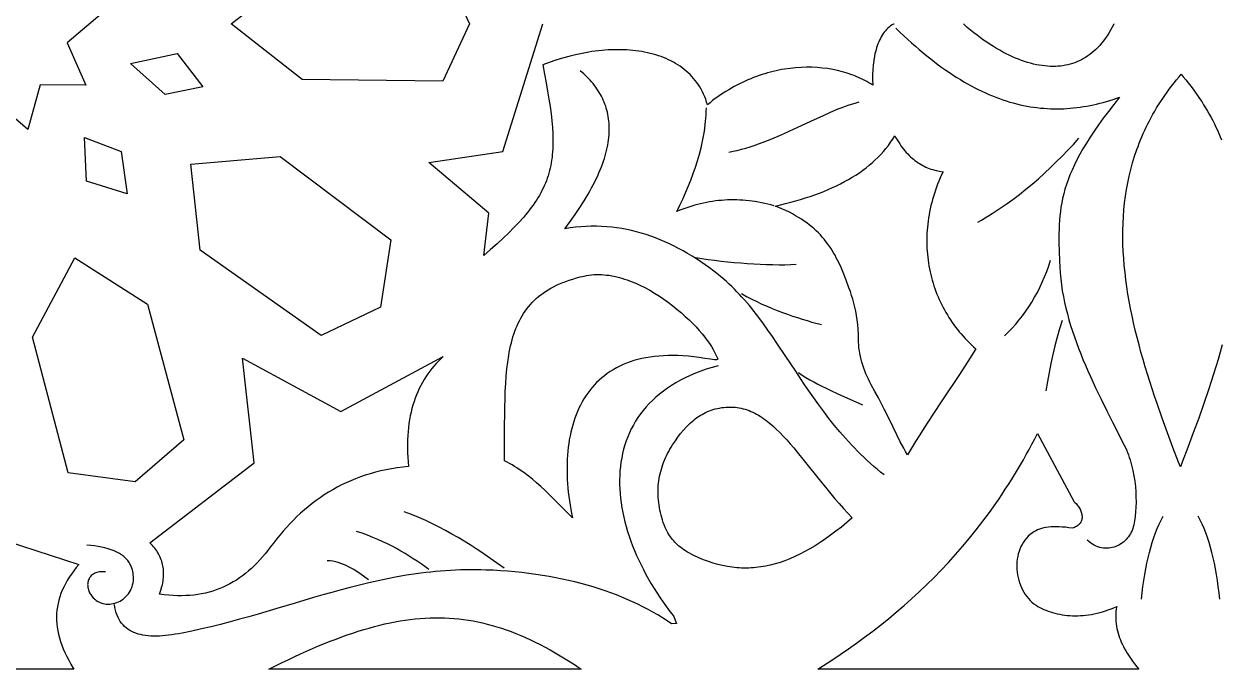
# Model space of a CAD drawing. Extents: x -332 to 348, y -263 to 352.
# Drawn here: x 60.5 to 111.8, y -203 to -175.3 of the extents above; entities that cross this region are included whole.
import ezdxf

# ---------------------------------------------------------------- set-up
doc = ezdxf.new("R2010")
doc.units = 0
doc.layers.add('LAYER_1', color=18, linetype='CONTINUOUS')
doc.layers.add('LAYER_2', color=174, linetype='CONTINUOUS')

msp = doc.modelspace()

# ---------------------------------------------------------------- linework, layer by layer
at = {"layer": 'LAYER_1'}
for points in [[(60.52, -172.532), (62.419, -172.044), (62.071, -174.002), (63.835, -174.869), (62.329, -176.142), (63.132, -177.958), (61.173, -177.95), (60.639, -179.865), (59.143, -178.579), (57.523, -179.697), (57.19, -177.736), (55.242, -177.534), (56.228, -175.815), (54.863, -174.388), (56.706, -173.715), (56.563, -171.73), (58.401, -172.418), (59.547, -170.804)], [(79.579, -175.334), (78.432, -177.785), (72.407, -177.711), (69.361, -175.334), (72.407, -172.957), (78.432, -172.884)], [(68.141, -178.033), (66.531, -178.363), (65.052, -177.029), (67.048, -176.607)], [(97.866, -180.221), (97.918, -180.31), (97.971, -180.396), (98.025, -180.479), (98.08, -180.559), (98.136, -180.635), (98.193, -180.709), (98.251, -180.779), (98.31, -180.846), (98.37, -180.911), (98.431, -180.972), (98.492, -181.031), (98.554, -181.087), (98.618, -181.14), (98.682, -181.191), (98.746, -181.238), (98.812, -181.284), (98.878, -181.326), (98.946, -181.366), (99.014, -181.404), (99.082, -181.439), (99.152, -181.472), (99.222, -181.502), (99.293, -181.53), (99.364, -181.556), (99.436, -181.58), (99.583, -181.62), (99.731, -181.653), (99.883, -181.678), (99.821, -181.809), (99.762, -181.94), (99.707, -182.071), (99.654, -182.203), (99.604, -182.335), (99.557, -182.467), (99.513, -182.599), (99.471, -182.731), (99.433, -182.863), (99.397, -182.995), (99.365, -183.127), (99.335, -183.259), (99.308, -183.391), (99.283, -183.523), (99.262, -183.655), (99.243, -183.786), (99.227, -183.918), (99.214, -184.049), (99.203, -184.179), (99.195, -184.31), (99.19, -184.44), (99.187, -184.57), (99.187, -184.699), (99.19, -184.828), (99.195, -184.956), (99.203, -185.084), (99.214, -185.212), (99.227, -185.338), (99.242, -185.465), (99.261, -185.59), (99.281, -185.715), (99.305, -185.839), (99.33, -185.963), (99.359, -186.086), (99.389, -186.208), (99.422, -186.329), (99.458, -186.449), (99.496, -186.569), (99.537, -186.687), (99.579, -186.805), (99.625, -186.921), (99.672, -187.037), (99.722, -187.152), (99.775, -187.265), (99.829, -187.378), (99.886, -187.489), (99.945, -187.599), (100.007, -187.708), (100.071, -187.816), (100.137, -187.922), (100.205, -188.027), (100.275, -188.131), (100.348, -188.234), (100.423, -188.335), (100.5, -188.434), (100.579, -188.533), (100.661, -188.629), (100.744, -188.725), (100.83, -188.818), (100.917, -188.91), (101.007, -189.001), (101.099, -189.09), (101.193, -189.177), (101.289, -189.263), (101.122, -189.533), (100.949, -189.806), (100.588, -190.362), (99.83, -191.501), (99.447, -192.079), (99.07, -192.66), (98.885, -192.95), (98.705, -193.239), (98.529, -193.528), (98.358, -193.816), (98.275, -193.674), (98.197, -193.533), (98.049, -193.249), (97.902, -192.952), (97.746, -192.628), (97.57, -192.265), (97.362, -191.849), (97.112, -191.367), (96.967, -191.098), (96.808, -190.806), (96.746, -190.692), (96.688, -190.575), (96.632, -190.456), (96.58, -190.336), (96.531, -190.214), (96.486, -190.092), (96.444, -189.968), (96.406, -189.844), (96.372, -189.72), (96.342, -189.595), (96.317, -189.47), (96.296, -189.346), (96.279, -189.222), (96.268, -189.099), (96.261, -188.977), (96.259, -188.856), (96.257, -188.637), (96.247, -188.427), (96.231, -188.225), (96.208, -188.03), (96.18, -187.841), (96.146, -187.659), (96.107, -187.482), (96.064, -187.309), (96.016, -187.14), (95.965, -186.973), (95.91, -186.81), (95.852, -186.647), (95.73, -186.324), (95.601, -185.999), (95.51, -185.782), (95.413, -185.568), (95.308, -185.359), (95.252, -185.256), (95.194, -185.154), (95.133, -185.053), (95.07, -184.953), (95.004, -184.855), (94.934, -184.758), (94.862, -184.663), (94.786, -184.568), (94.707, -184.475), (94.624, -184.384), (94.538, -184.294), (94.447, -184.206), (94.353, -184.119), (94.254, -184.033), (94.151, -183.95), (94.043, -183.868), (93.931, -183.787), (93.814, -183.709), (93.692, -183.632), (93.564, -183.557), (93.432, -183.483), (93.294, -183.412), (93.151, -183.342), (93.001, -183.275), (92.846, -183.209), (92.685, -183.146), (92.911, -183.094), (93.134, -183.039), (93.353, -182.982), (93.568, -182.922), (93.779, -182.861), (93.986, -182.796), (94.189, -182.729), (94.388, -182.66), (94.583, -182.587), (94.774, -182.513), (94.96, -182.435), (95.143, -182.355), (95.321, -182.272), (95.494, -182.186), (95.664, -182.098), (95.829, -182.006), (95.989, -181.912), (96.145, -181.815), (96.296, -181.714), (96.442, -181.611), (96.584, -181.505), (96.721, -181.396), (96.853, -181.283), (96.98, -181.168), (97.102, -181.049), (97.219, -180.928), (97.331, -180.803), (97.438, -180.674), (97.54, -180.543), (97.637, -180.408), (97.728, -180.27), (97.814, -180.128)], [(64.652, -180.805), (64.903, -182.614), (63.156, -182.076), (63.067, -180.21)], [(76.212, -184.599), (75.758, -187.478), (73.226, -188.694), (68.027, -185.033), (67.639, -181.343), (71.467, -181.017)], [(65.776, -187.349), (67.327, -193.174), (65.251, -194.964), (62.377, -194.578), (60.844, -188.762), (62.662, -185.367)], [(85.239, -186.083), (85.348, -186.09), (85.457, -186.101), (85.567, -186.115), (85.677, -186.133), (85.787, -186.155), (85.897, -186.18), (86.008, -186.208), (86.118, -186.239), (86.228, -186.273), (86.338, -186.31), (86.447, -186.35), (86.557, -186.393), (86.666, -186.438), (86.774, -186.485), (86.882, -186.535), (87.096, -186.642), (87.308, -186.757), (87.516, -186.879), (87.72, -187.008), (87.92, -187.143), (88.115, -187.283), (88.304, -187.427), (88.487, -187.574), (88.664, -187.724), (88.834, -187.875), (88.996, -188.027), (89.15, -188.179), (89.295, -188.33), (89.431, -188.479), (89.557, -188.626), (89.673, -188.77), (89.778, -188.909), (89.872, -189.044), (89.954, -189.172), (90.023, -189.294), (90.08, -189.408), (90.108, -189.467), (90.137, -189.519), (90.187, -189.607), (90.206, -189.642), (90.218, -189.672), (90.223, -189.696), (90.222, -189.705), (90.219, -189.714), (90.213, -189.721), (90.204, -189.727), (90.177, -189.735), (90.136, -189.738), (90.079, -189.736), (90.006, -189.728), (89.915, -189.716), (89.671, -189.678), (89.43, -189.641), (89.195, -189.61), (88.965, -189.586), (88.741, -189.569), (88.522, -189.558), (88.309, -189.553), (88.101, -189.554), (87.899, -189.561), (87.702, -189.575), (87.511, -189.594), (87.324, -189.619), (87.143, -189.649), (86.968, -189.685), (86.797, -189.727), (86.631, -189.773), (86.471, -189.825), (86.316, -189.883), (86.165, -189.945), (86.02, -190.012), (85.88, -190.084), (85.744, -190.161), (85.614, -190.242), (85.488, -190.328), (85.367, -190.418), (85.251, -190.513), (85.139, -190.612), (85.032, -190.715), (84.93, -190.822), (84.832, -190.933), (84.739, -191.048), (84.651, -191.167), (84.566, -191.289), (84.487, -191.415), (84.411, -191.544), (84.34, -191.676), (84.274, -191.812), (84.211, -191.951), (84.153, -192.093), (84.099, -192.238), (84.049, -192.386), (84.004, -192.536), (83.962, -192.689), (83.924, -192.845), (83.891, -193.003), (83.861, -193.163), (83.836, -193.326), (83.814, -193.491), (83.796, -193.658), (83.782, -193.826), (83.771, -193.997), (83.764, -194.169), (83.761, -194.343), (83.762, -194.519), (83.766, -194.696), (83.774, -194.874), (83.785, -195.053), (83.8, -195.234), (83.818, -195.416), (83.84, -195.598), (83.865, -195.782), (83.893, -195.966), (83.925, -196.15), (83.96, -196.336), (83.998, -196.521), (83.652, -196.175), (83.315, -195.831), (82.978, -195.495), (82.808, -195.331), (82.636, -195.17), (82.46, -195.014), (82.281, -194.861), (82.098, -194.714), (81.909, -194.572), (81.713, -194.437), (81.613, -194.371), (81.511, -194.308), (81.407, -194.246), (81.3, -194.186), (81.192, -194.128), (81.081, -194.071), (81.086, -192.493), (81.089, -192.124), (81.095, -191.765), (81.104, -191.418), (81.116, -191.08), (81.134, -190.753), (81.156, -190.437), (81.185, -190.131), (81.221, -189.835), (81.264, -189.55), (81.288, -189.411), (81.315, -189.275), (81.344, -189.142), (81.375, -189.011), (81.409, -188.883), (81.445, -188.758), (81.484, -188.635), (81.526, -188.515), (81.57, -188.397), (81.618, -188.282), (81.668, -188.17), (81.721, -188.061), (81.778, -187.954), (81.838, -187.849), (81.901, -187.748), (81.968, -187.649), (82.038, -187.552), (82.112, -187.459), (82.189, -187.368), (82.27, -187.279), (82.356, -187.194), (82.445, -187.111), (82.538, -187.03), (82.636, -186.953), (82.737, -186.878), (82.844, -186.805), (82.954, -186.735), (83.069, -186.668), (83.189, -186.604), (83.314, -186.542), (83.443, -186.483), (83.577, -186.427), (83.716, -186.373), (83.861, -186.322), (84.01, -186.274), (84.165, -186.229), (84.325, -186.186), (84.491, -186.145), (84.596, -186.124), (84.701, -186.106), (84.807, -186.093), (84.914, -186.084), (85.022, -186.08), (85.13, -186.079)], [(78.351, -189.689), (78.249, -189.791), (78.152, -189.896), (78.057, -190.004), (77.966, -190.115), (77.878, -190.229), (77.794, -190.345), (77.714, -190.465), (77.637, -190.588), (77.563, -190.713), (77.494, -190.842), (77.428, -190.974), (77.366, -191.108), (77.307, -191.247), (77.253, -191.388), (77.202, -191.532), (77.156, -191.68), (77.113, -191.831), (77.075, -191.986), (77.041, -192.144), (77.01, -192.305), (76.984, -192.47), (76.963, -192.639), (76.945, -192.811), (76.932, -192.986), (76.923, -193.165), (76.919, -193.348), (76.919, -193.535), (76.924, -193.725), (76.933, -193.919), (76.947, -194.117), (76.966, -194.319), (76.718, -194.344), (76.475, -194.375), (76.236, -194.412), (76.003, -194.456), (75.773, -194.505), (75.548, -194.56), (75.328, -194.621), (75.112, -194.688), (74.9, -194.761), (74.692, -194.839), (74.489, -194.922), (74.289, -195.011), (74.093, -195.105), (73.902, -195.204), (73.714, -195.309), (73.53, -195.418), (73.349, -195.533), (73.173, -195.652), (72.999, -195.776), (72.83, -195.904), (72.663, -196.037), (72.5, -196.174), (72.34, -196.316), (72.184, -196.462), (72.03, -196.612), (71.88, -196.767), (71.733, -196.925), (71.588, -197.087), (71.447, -197.253), (71.308, -197.423), (71.172, -197.596), (71.038, -197.773), (70.929, -197.917), (70.817, -198.057), (70.703, -198.192), (70.588, -198.322), (70.47, -198.447), (70.35, -198.567), (70.228, -198.683), (70.104, -198.793), (69.978, -198.898), (69.849, -198.997), (69.717, -199.092), (69.584, -199.181), (69.447, -199.265), (69.308, -199.344), (69.167, -199.417), (69.022, -199.485), (68.875, -199.547), (68.725, -199.604), (68.572, -199.655), (68.416, -199.7), (68.257, -199.74), (68.095, -199.774), (67.93, -199.802), (67.762, -199.824), (67.591, -199.84), (67.416, -199.85), (67.237, -199.855), (67.056, -199.853), (66.871, -199.845), (66.682, -199.831), (66.489, -199.81), (66.293, -199.784), (66.349, -199.622), (66.394, -199.462), (66.412, -199.384), (66.428, -199.307), (66.441, -199.23), (66.451, -199.154), (66.458, -199.079), (66.463, -199.005), (66.465, -198.932), (66.464, -198.859), (66.461, -198.787), (66.455, -198.717), (66.446, -198.647), (66.434, -198.577), (66.42, -198.509), (66.403, -198.441), (66.383, -198.375), (66.361, -198.309), (66.336, -198.244), (66.308, -198.179), (66.277, -198.116), (66.244, -198.053), (66.208, -197.991), (66.169, -197.93), (66.128, -197.87), (66.084, -197.811), (66.037, -197.752), (65.987, -197.695), (65.935, -197.638), (65.88, -197.582), (70.347, -194.156), (69.851, -189.67), (74.07, -191.954), (78.455, -189.589)], [(90.879, -191.768), (90.969, -191.775), (91.057, -191.784), (91.144, -191.798), (91.231, -191.815), (91.316, -191.835), (91.401, -191.859), (91.484, -191.886), (91.567, -191.916), (91.649, -191.949), (91.73, -191.985), (91.811, -192.025), (91.891, -192.067), (91.97, -192.112), (92.049, -192.16), (92.127, -192.211), (92.204, -192.264), (92.281, -192.32), (92.434, -192.439), (92.585, -192.568), (92.735, -192.706), (92.885, -192.852), (93.033, -193.006), (93.182, -193.168), (93.331, -193.336), (93.48, -193.511), (93.63, -193.692), (93.934, -194.068), (94.566, -194.866), (94.898, -195.278), (95.07, -195.487), (95.245, -195.695), (95.425, -195.903), (95.61, -196.111), (95.799, -196.317), (95.994, -196.521), (95.758, -196.721), (95.525, -196.912), (95.294, -197.092), (95.066, -197.262), (94.84, -197.422), (94.617, -197.573), (94.395, -197.713), (94.176, -197.844), (93.958, -197.965), (93.742, -198.077), (93.528, -198.179), (93.316, -198.271), (93.104, -198.353), (92.894, -198.426), (92.686, -198.49), (92.478, -198.543), (92.271, -198.588), (92.168, -198.606), (92.065, -198.623), (91.963, -198.636), (91.86, -198.648), (91.758, -198.657), (91.656, -198.664), (91.553, -198.668), (91.451, -198.67), (91.35, -198.67), (91.248, -198.668), (91.146, -198.663), (91.044, -198.656), (90.942, -198.646), (90.841, -198.634), (90.739, -198.62), (90.637, -198.604), (90.434, -198.564), (90.23, -198.515), (90.026, -198.456), (89.821, -198.389), (89.616, -198.312), (89.41, -198.227), (89.203, -198.132), (89.107, -198.085), (89.016, -198.036), (88.93, -197.986), (88.848, -197.935), (88.77, -197.884), (88.696, -197.831), (88.627, -197.778), (88.561, -197.724), (88.499, -197.669), (88.441, -197.614), (88.386, -197.558), (88.335, -197.502), (88.287, -197.445), (88.242, -197.389), (88.16, -197.275), (88.089, -197.16), (88.028, -197.046), (87.975, -196.934), (87.93, -196.822), (87.891, -196.713), (87.857, -196.607), (87.8, -196.404), (87.772, -196.293), (87.748, -196.183), (87.726, -196.074), (87.708, -195.966), (87.693, -195.858), (87.682, -195.751), (87.673, -195.645), (87.668, -195.539), (87.665, -195.435), (87.666, -195.331), (87.67, -195.227), (87.677, -195.125), (87.686, -195.023), (87.699, -194.921), (87.715, -194.821), (87.733, -194.721), (87.755, -194.622), (87.779, -194.523), (87.806, -194.425), (87.836, -194.328), (87.869, -194.231), (87.905, -194.135), (87.943, -194.04), (87.984, -193.945), (88.027, -193.851), (88.074, -193.757), (88.123, -193.664), (88.174, -193.571), (88.228, -193.479), (88.285, -193.388), (88.406, -193.207), (88.517, -193.052), (88.632, -192.904), (88.749, -192.761), (88.871, -192.626), (88.997, -192.499), (89.061, -192.438), (89.127, -192.38), (89.195, -192.323), (89.263, -192.269), (89.333, -192.217), (89.404, -192.168), (89.477, -192.121), (89.552, -192.077), (89.628, -192.035), (89.706, -191.996), (89.785, -191.96), (89.866, -191.927), (89.949, -191.896), (90.034, -191.869), (90.121, -191.845), (90.21, -191.823), (90.301, -191.805), (90.394, -191.79), (90.489, -191.779), (90.587, -191.771), (90.686, -191.767), (90.788, -191.766)], [(105.508, -195.831), (105.548, -195.867), (105.586, -195.904), (105.621, -195.942), (105.654, -195.981), (105.684, -196.021), (105.712, -196.062), (105.738, -196.103), (105.761, -196.144), (105.781, -196.186), (105.798, -196.228), (105.813, -196.271), (105.825, -196.313), (105.834, -196.355), (105.841, -196.397), (105.845, -196.438), (105.845, -196.479), (105.843, -196.519), (105.838, -196.558), (105.83, -196.597), (105.818, -196.634), (105.804, -196.67), (105.786, -196.705), (105.765, -196.739), (105.741, -196.771), (105.714, -196.802), (105.683, -196.83), (105.649, -196.857), (105.612, -196.882), (105.571, -196.905), (105.527, -196.925), (105.479, -196.943), (105.428, -196.959), (105.278, -196.938), (105.135, -196.921), (104.998, -196.909), (104.867, -196.902), (104.742, -196.899), (104.623, -196.9), (104.509, -196.906), (104.401, -196.916), (104.298, -196.931), (104.2, -196.95), (104.107, -196.974), (104.02, -197.002), (103.937, -197.034), (103.858, -197.071), (103.784, -197.112), (103.715, -197.158), (103.625, -197.227), (103.541, -197.303), (103.465, -197.383), (103.395, -197.469), (103.332, -197.559), (103.275, -197.653), (103.225, -197.751), (103.181, -197.852), (103.143, -197.957), (103.112, -198.064), (103.087, -198.173), (103.068, -198.283), (103.055, -198.396), (103.048, -198.509), (103.047, -198.623), (103.052, -198.737), (103.063, -198.85), (103.08, -198.964), (103.102, -199.076), (103.129, -199.186), (103.162, -199.295), (103.201, -199.402), (103.245, -199.506), (103.294, -199.607), (103.349, -199.705), (103.408, -199.799), (103.473, -199.889), (103.543, -199.974), (103.618, -200.054), (103.697, -200.129), (103.782, -200.198), (103.871, -200.26), (103.951, -200.31), (104.033, -200.357), (104.118, -200.401), (104.206, -200.442), (104.296, -200.481), (104.389, -200.517), (104.485, -200.55), (104.582, -200.58), (104.682, -200.607), (104.784, -200.631), (104.887, -200.652), (104.993, -200.67), (105.1, -200.685), (105.209, -200.697), (105.32, -200.705), (105.432, -200.711), (105.545, -200.713), (105.659, -200.712), (105.775, -200.707), (105.892, -200.699), (106.009, -200.688), (106.127, -200.673), (106.246, -200.654), (106.366, -200.632), (106.486, -200.607), (106.607, -200.577), (106.727, -200.545), (106.848, -200.508), (106.969, -200.467), (107.09, -200.423), (107.211, -200.375), (107.332, -200.323), (107.313, -200.429), (107.299, -200.535), (107.29, -200.64), (107.287, -200.744), (107.288, -200.848), (107.294, -200.952), (107.304, -201.055), (107.319, -201.157), (107.338, -201.258), (107.361, -201.359), (107.387, -201.459), (107.418, -201.558), (107.452, -201.656), (107.489, -201.753), (107.529, -201.849), (107.573, -201.944), (107.619, -202.038), (107.668, -202.132), (107.719, -202.223), (107.773, -202.314), (107.887, -202.492), (108.008, -202.665), (108.135, -202.832), (108.267, -202.994), (108.272, -203), (94.521, -203), (94.762, -202.848), (95.12, -202.616), (95.475, -202.379), (95.828, -202.137), (96.177, -201.889), (96.524, -201.636), (96.868, -201.377), (97.209, -201.112), (97.546, -200.841), (97.881, -200.563), (98.211, -200.279), (98.539, -199.989), (98.862, -199.691), (99.182, -199.386), (99.498, -199.073), (99.81, -198.753), (100.118, -198.425), (100.421, -198.089), (100.721, -197.745), (101.016, -197.392), (101.306, -197.031), (101.592, -196.661), (101.873, -196.281), (102.149, -195.893), (102.285, -195.695), (102.42, -195.495), (102.554, -195.292), (102.686, -195.087), (102.817, -194.879), (102.947, -194.669), (103.075, -194.456), (103.203, -194.241), (103.328, -194.023), (103.453, -193.803), (103.576, -193.58), (103.698, -193.354), (103.818, -193.126), (103.937, -192.895)], [(78.509, -200.805), (78.714, -200.815), (78.919, -200.829), (79.124, -200.849), (79.328, -200.874), (79.531, -200.903), (79.734, -200.938), (79.938, -200.977), (80.141, -201.021), (80.344, -201.071), (80.547, -201.126), (80.75, -201.185), (80.954, -201.25), (81.158, -201.32), (81.363, -201.395), (81.569, -201.475), (81.775, -201.56), (81.982, -201.65), (82.19, -201.745), (82.399, -201.846), (82.609, -201.952), (82.82, -202.063), (83.033, -202.179), (83.247, -202.301), (83.463, -202.427), (83.68, -202.559), (83.899, -202.696), (84.12, -202.839), (84.343, -202.987), (84.362, -203), (70.98, -203), (71.526, -202.73), (71.799, -202.599), (72.068, -202.472), (72.334, -202.35), (72.596, -202.232), (72.854, -202.119), (73.109, -202.011), (73.362, -201.907), (73.611, -201.807), (73.857, -201.712), (74.1, -201.622), (74.34, -201.536), (74.578, -201.455), (74.813, -201.379), (75.045, -201.307), (75.275, -201.24), (75.503, -201.178), (75.729, -201.12), (75.952, -201.067), (76.174, -201.019), (76.393, -200.975), (76.611, -200.937), (76.828, -200.903), (77.042, -200.874), (77.255, -200.849), (77.467, -200.83), (77.678, -200.815), (77.887, -200.805), (78.095, -200.8), (78.302, -200.8)]]:
    msp.add_lwpolyline(points, close=True, dxfattribs=at)
for points in [[(97.769, -175.334), (97.778, -175.339), (97.76, -175.339), (97.696, -175.379), (97.634, -175.422), (97.576, -175.469), (97.519, -175.519), (97.466, -175.572), (97.414, -175.628), (97.366, -175.688), (97.32, -175.75), (97.276, -175.816), (97.235, -175.884), (97.196, -175.956), (97.159, -176.03), (97.125, -176.106), (97.093, -176.186), (97.064, -176.267), (97.036, -176.351), (97.011, -176.438), (96.988, -176.526), (96.966, -176.617), (96.947, -176.71), (96.916, -176.902), (96.892, -177.102), (96.875, -177.308), (96.866, -177.52), (96.864, -177.738), (96.869, -177.961), (96.787, -177.908), (96.704, -177.857), (96.618, -177.807), (96.531, -177.759), (96.442, -177.713), (96.352, -177.669), (96.26, -177.627), (96.166, -177.586), (96.071, -177.548), (95.974, -177.511), (95.777, -177.443), (95.573, -177.383), (95.365, -177.331), (95.153, -177.287), (94.936, -177.251), (94.714, -177.224), (94.49, -177.205), (94.262, -177.194), (94.031, -177.192), (93.797, -177.199), (93.562, -177.215), (93.324, -177.24), (93.085, -177.274), (92.965, -177.295), (92.845, -177.318), (92.725, -177.343), (92.604, -177.371), (92.484, -177.401), (92.363, -177.434), (92.242, -177.469), (92.122, -177.506), (92.001, -177.546), (91.881, -177.589), (91.761, -177.634), (91.64, -177.682), (91.521, -177.732), (91.401, -177.784), (91.282, -177.84), (91.163, -177.898), (91.045, -177.958), (90.927, -178.021), (90.81, -178.087), (90.693, -178.156), (90.577, -178.227), (90.461, -178.301), (90.346, -178.377), (90.232, -178.457), (90.119, -178.539), (90.006, -178.624), (89.895, -178.711), (89.784, -178.802), (89.748, -178.683), (89.708, -178.567), (89.665, -178.455), (89.617, -178.346), (89.567, -178.24), (89.512, -178.138), (89.454, -178.038), (89.393, -177.942), (89.329, -177.849), (89.261, -177.759), (89.19, -177.672), (89.116, -177.589), (89.039, -177.508), (88.959, -177.431), (88.876, -177.356), (88.79, -177.285), (88.702, -177.217), (88.61, -177.152), (88.516, -177.089), (88.42, -177.03), (88.321, -176.973), (88.22, -176.92), (88.116, -176.87), (88.01, -176.822), (87.902, -176.777), (87.792, -176.735), (87.68, -176.696), (87.565, -176.66), (87.449, -176.627), (87.331, -176.596), (87.211, -176.568), (87.09, -176.543), (86.967, -176.521), (86.842, -176.502), (86.716, -176.485), (86.588, -176.471), (86.459, -176.459), (86.329, -176.45), (86.197, -176.444), (86.065, -176.441), (85.931, -176.44), (85.796, -176.441), (85.661, -176.445), (85.524, -176.452), (85.387, -176.461), (85.249, -176.473), (85.11, -176.487), (84.971, -176.504), (84.831, -176.523), (84.691, -176.545), (84.55, -176.569), (84.409, -176.596), (84.268, -176.624), (84.126, -176.656), (83.844, -176.725), (83.561, -176.804), (83.279, -176.892), (82.998, -176.989), (82.719, -177.095), (82.795, -177.485), (82.865, -177.857), (82.929, -178.213), (82.985, -178.554), (83.034, -178.879), (83.076, -179.191), (83.109, -179.49), (83.134, -179.776), (83.15, -180.052), (83.157, -180.316), (83.157, -180.445), (83.155, -180.572), (83.149, -180.696), (83.142, -180.818), (83.132, -180.939), (83.119, -181.057), (83.103, -181.174), (83.085, -181.289), (83.064, -181.403), (83.04, -181.515), (83.013, -181.626), (82.983, -181.735), (82.95, -181.844), (82.915, -181.952), (82.876, -182.059), (82.834, -182.165), (82.789, -182.27), (82.74, -182.375), (82.689, -182.479), (82.634, -182.583), (82.575, -182.687), (82.513, -182.791), (82.448, -182.895), (82.379, -182.998), (82.307, -183.103), (82.231, -183.207), (82.152, -183.312), (82.068, -183.417), (81.981, -183.523), (81.891, -183.63), (81.697, -183.846), (81.488, -184.067), (81.263, -184.293), (81.021, -184.525), (80.762, -184.764), (80.486, -185.011), (80.192, -185.266), (80.405, -183.447), (77.84, -181.27), (81.005, -180.81), (82.726, -175.334)], [(107.213, -175.334), (107.21, -175.341), (107.14, -175.475), (107.068, -175.604), (106.994, -175.727), (106.918, -175.843), (106.841, -175.954), (106.763, -176.059), (106.683, -176.159), (106.601, -176.253), (106.519, -176.341), (106.435, -176.425), (106.35, -176.503), (106.264, -176.576), (106.176, -176.644), (106.088, -176.708), (105.998, -176.767), (105.907, -176.822), (105.815, -176.872), (105.722, -176.918), (105.627, -176.96), (105.531, -176.997), (105.433, -177.031), (105.334, -177.06), (105.233, -177.086), (105.131, -177.108), (105.027, -177.126), (104.921, -177.139), (104.813, -177.149), (104.703, -177.155), (104.592, -177.157), (104.479, -177.154), (104.364, -177.148), (104.247, -177.137), (104.129, -177.123), (104.008, -177.104), (103.887, -177.081), (103.763, -177.053), (103.638, -177.021), (103.512, -176.985), (103.384, -176.945), (103.254, -176.9), (103.124, -176.851), (102.992, -176.798), (102.859, -176.74), (102.725, -176.678), (102.591, -176.612), (102.455, -176.541), (102.318, -176.466), (102.181, -176.387), (102.043, -176.303), (101.905, -176.215), (101.766, -176.123), (101.626, -176.026), (101.486, -175.926), (101.346, -175.821), (101.206, -175.712), (101.066, -175.599), (100.925, -175.481), (100.785, -175.36), (100.756, -175.334)], [(111.852, -189.092), (111.766, -189.405), (111.676, -189.719), (111.582, -190.034), (111.485, -190.348), (111.385, -190.663), (111.283, -190.977), (111.069, -191.609), (110.846, -192.239), (110.616, -192.869), (110.38, -193.498), (110.14, -194.126), (110.06, -194.332), (109.981, -194.127), (109.742, -193.499), (109.508, -192.87), (109.28, -192.241), (109.059, -191.609), (108.952, -191.295), (108.848, -190.98), (108.747, -190.665), (108.648, -190.351), (108.552, -190.036), (108.46, -189.722), (108.372, -189.408), (108.287, -189.095), (108.206, -188.782), (108.129, -188.47), (108.057, -188.158), (107.989, -187.847), (107.925, -187.537), (107.867, -187.227), (107.814, -186.919), (107.766, -186.611), (107.724, -186.305), (107.687, -185.999), (107.656, -185.695), (107.631, -185.391), (107.612, -185.089), (107.6, -184.788), (107.594, -184.489), (107.595, -184.191), (107.603, -183.894), (107.617, -183.599), (107.64, -183.305), (107.669, -183.013), (107.706, -182.722), (107.751, -182.433), (107.804, -182.145), (107.864, -181.858), (107.934, -181.574), (108.011, -181.29), (108.097, -181.008), (108.194, -180.725), (108.244, -180.588), (108.297, -180.449), (108.353, -180.31), (108.411, -180.171), (108.471, -180.033), (108.534, -179.895), (108.599, -179.757), (108.667, -179.62), (108.737, -179.483), (108.81, -179.346), (108.885, -179.21), (108.963, -179.074), (109.044, -178.938), (109.127, -178.803), (109.213, -178.668), (109.302, -178.534), (109.393, -178.399), (109.488, -178.265), (109.585, -178.132), (109.685, -177.998), (109.788, -177.865), (109.893, -177.733), (110.002, -177.6), (110.095, -177.491), (110.187, -177.6), (110.295, -177.732), (110.401, -177.865), (110.503, -177.998), (110.603, -178.131), (110.7, -178.265), (110.794, -178.398), (110.885, -178.533), (110.974, -178.667), (111.059, -178.802), (111.142, -178.937), (111.222, -179.073), (111.3, -179.209), (111.375, -179.345), (111.447, -179.482), (111.517, -179.618), (111.584, -179.756), (111.649, -179.893), (111.711, -180.031), (111.771, -180.169), (111.829, -180.308)], [(59.758, -197.513), (62.835, -198.509), (62.72, -198.648), (62.612, -198.786), (62.512, -198.925), (62.419, -199.063), (62.333, -199.202), (62.254, -199.341), (62.183, -199.481), (62.119, -199.62), (62.062, -199.76), (62.013, -199.901), (61.971, -200.043), (61.937, -200.185), (61.91, -200.328), (61.89, -200.471), (61.877, -200.616), (61.873, -200.762), (61.875, -200.909), (61.885, -201.057), (61.902, -201.206), (61.927, -201.356), (61.96, -201.509), (62, -201.662), (62.047, -201.817), (62.102, -201.974), (62.164, -202.133), (62.234, -202.293), (62.312, -202.455), (62.397, -202.62), (62.49, -202.786), (62.59, -202.955), (62.619, -203), (56.078, -203)]]:
    msp.add_lwpolyline(points, dxfattribs=at)
at = {"layer": 'LAYER_2'}
for points in [[(97.864, -175.517), (98.034, -175.682), (98.202, -175.841), (98.37, -175.997), (98.537, -176.147), (98.702, -176.294), (98.867, -176.436), (99.031, -176.574), (99.195, -176.707), (99.357, -176.837), (99.518, -176.962), (99.679, -177.083), (99.839, -177.199), (99.998, -177.312), (100.156, -177.421), (100.314, -177.525), (100.471, -177.626), (100.627, -177.723), (100.782, -177.815), (100.937, -177.904), (101.091, -177.989), (101.244, -178.071), (101.397, -178.148), (101.549, -178.222), (101.701, -178.292), (101.852, -178.359), (102.002, -178.421), (102.152, -178.481), (102.301, -178.536), (102.45, -178.588), (102.598, -178.637), (102.746, -178.682), (102.893, -178.724), (103.04, -178.763), (103.187, -178.798), (103.333, -178.83), (103.478, -178.858), (103.624, -178.884), (103.768, -178.906), (103.913, -178.925), (104.057, -178.941), (104.201, -178.953), (104.344, -178.963), (104.487, -178.97), (104.63, -178.974), (104.773, -178.975), (104.915, -178.973), (105.057, -178.968), (105.199, -178.96), (105.341, -178.949), (105.483, -178.936), (105.624, -178.92), (105.765, -178.901), (105.906, -178.88), (106.047, -178.856), (106.188, -178.83), (106.329, -178.801), (106.47, -178.769), (106.611, -178.735), (106.751, -178.699), (106.892, -178.66), (107.173, -178.575), (107.455, -178.481), (107.205, -178.791), (106.972, -179.091), (106.755, -179.38), (106.553, -179.659), (106.365, -179.929), (106.192, -180.19), (106.031, -180.443), (105.884, -180.688), (105.75, -180.925), (105.627, -181.156), (105.516, -181.38), (105.415, -181.599), (105.325, -181.812), (105.245, -182.02), (105.174, -182.224), (105.112, -182.424), (105.058, -182.62), (105.012, -182.814), (104.973, -183.005), (104.94, -183.194), (104.914, -183.382), (104.893, -183.569), (104.877, -183.756), (104.866, -183.943), (104.859, -184.13), (104.855, -184.318), (104.855, -184.701), (104.864, -185.093), (104.875, -185.5), (104.886, -185.757), (104.904, -186.013), (104.929, -186.268), (104.961, -186.521), (104.999, -186.773), (105.044, -187.024), (105.095, -187.274), (105.151, -187.523), (105.214, -187.771), (105.281, -188.018), (105.354, -188.264), (105.431, -188.51), (105.514, -188.755), (105.6, -188.999), (105.691, -189.243), (105.786, -189.487), (105.885, -189.73), (105.987, -189.973), (106.092, -190.216), (106.201, -190.459), (106.426, -190.945), (106.66, -191.432), (106.902, -191.92), (107.149, -192.41), (107.653, -193.399), (107.702, -193.5), (107.749, -193.604), (107.793, -193.709), (107.834, -193.816), (107.872, -193.924), (107.908, -194.034), (107.941, -194.145), (107.972, -194.257), (108, -194.37), (108.025, -194.483), (108.07, -194.712), (108.104, -194.941), (108.13, -195.17), (108.148, -195.396), (108.157, -195.62), (108.158, -195.839), (108.153, -196.051), (108.14, -196.257), (108.12, -196.453), (108.094, -196.64), (108.062, -196.815), (108.043, -196.896), (108.019, -196.975), (107.99, -197.051), (107.957, -197.124), (107.919, -197.195), (107.878, -197.263), (107.833, -197.328), (107.784, -197.39), (107.731, -197.448), (107.676, -197.503), (107.617, -197.554), (107.556, -197.601), (107.492, -197.644), (107.426, -197.683), (107.357, -197.717), (107.287, -197.747), (107.215, -197.772), (107.141, -197.792), (107.066, -197.807), (106.99, -197.817), (106.913, -197.822), (106.836, -197.821), (106.758, -197.814), (106.679, -197.802), (106.601, -197.783), (106.523, -197.759), (106.445, -197.728), (106.367, -197.69), (106.291, -197.646), (106.215, -197.594), (106.141, -197.536), (106.068, -197.471)], [(97.362, -194.677), (97.209, -194.555), (97.059, -194.432), (96.911, -194.307), (96.767, -194.179), (96.625, -194.051), (96.486, -193.92), (96.349, -193.788), (96.215, -193.654), (96.083, -193.519), (95.954, -193.382), (95.827, -193.245), (95.702, -193.105), (95.458, -192.824), (95.222, -192.538), (94.993, -192.25), (94.771, -191.958), (94.554, -191.664), (94.343, -191.369), (94.136, -191.072), (93.933, -190.776), (93.537, -190.184), (93.149, -189.598), (92.764, -189.024), (92.572, -188.742), (92.378, -188.465), (92.182, -188.193), (91.984, -187.927), (91.783, -187.667), (91.579, -187.415), (91.37, -187.17), (91.264, -187.05), (91.157, -186.933), (91.048, -186.818), (90.938, -186.705), (90.826, -186.595), (90.713, -186.487), (90.598, -186.381), (90.481, -186.279), (90.362, -186.178), (90.242, -186.081), (90.058, -185.938), (89.873, -185.8), (89.687, -185.666), (89.5, -185.537), (89.312, -185.411), (89.122, -185.291), (88.931, -185.175), (88.739, -185.065), (88.545, -184.959), (88.35, -184.858), (88.154, -184.762), (87.956, -184.672), (87.757, -184.586), (87.557, -184.507), (87.355, -184.433), (87.151, -184.364), (86.946, -184.301), (86.739, -184.244), (86.531, -184.193), (86.321, -184.148), (86.11, -184.109), (85.896, -184.077), (85.681, -184.05), (85.465, -184.03), (85.246, -184.017), (85.026, -184.01), (84.804, -184.01), (84.58, -184.017), (84.355, -184.031), (84.127, -184.052), (83.898, -184.08), (83.666, -184.115), (83.897, -183.805), (84.112, -183.503), (84.311, -183.209), (84.494, -182.922), (84.662, -182.641), (84.74, -182.504), (84.815, -182.368), (84.886, -182.234), (84.953, -182.102), (85.017, -181.971), (85.077, -181.842), (85.133, -181.715), (85.186, -181.589), (85.235, -181.466), (85.281, -181.343), (85.324, -181.222), (85.363, -181.103), (85.398, -180.986), (85.43, -180.87), (85.459, -180.755), (85.485, -180.642), (85.507, -180.531), (85.526, -180.421), (85.542, -180.313), (85.555, -180.206), (85.565, -180.1), (85.571, -179.996), (85.575, -179.894), (85.575, -179.792), (85.573, -179.693), (85.567, -179.594), (85.558, -179.497), (85.547, -179.402), (85.533, -179.307), (85.515, -179.214), (85.495, -179.123), (85.473, -179.032), (85.447, -178.943), (85.419, -178.855), (85.388, -178.769), (85.354, -178.683), (85.318, -178.599), (85.279, -178.516), (85.238, -178.435), (85.194, -178.354), (85.147, -178.275), (85.098, -178.197), (85.047, -178.12), (84.993, -178.044), (84.937, -177.969), (84.878, -177.895), (84.817, -177.822), (84.754, -177.751), (84.621, -177.611), (84.479, -177.475), (84.329, -177.343)], [(92.644, -183.134), (92.507, -183.097), (92.372, -183.063), (92.237, -183.032), (92.102, -183.004), (91.968, -182.978), (91.834, -182.956), (91.701, -182.936), (91.568, -182.919), (91.435, -182.906), (91.303, -182.895), (91.172, -182.887), (91.04, -182.882), (90.909, -182.879), (90.779, -182.88), (90.649, -182.883), (90.519, -182.89), (90.389, -182.899), (90.26, -182.911), (90.131, -182.926), (90.002, -182.944), (89.874, -182.964), (89.746, -182.988), (89.618, -183.014), (89.49, -183.043), (89.362, -183.075), (89.235, -183.11), (89.107, -183.147), (88.98, -183.188), (88.853, -183.231), (88.726, -183.277), (88.599, -183.326), (88.472, -183.377), (88.599, -183.111), (88.723, -182.843), (88.842, -182.574), (88.956, -182.302), (89.065, -182.03), (89.169, -181.755), (89.265, -181.48), (89.354, -181.203), (89.436, -180.924), (89.509, -180.644), (89.573, -180.363), (89.601, -180.222), (89.627, -180.08), (89.65, -179.939), (89.671, -179.797), (89.689, -179.654), (89.705, -179.512), (89.717, -179.369), (89.727, -179.226), (89.733, -179.082), (89.737, -178.938)], [(90.703, -180.827), (90.881, -180.794), (91.06, -180.755), (91.241, -180.71), (91.424, -180.659), (91.608, -180.604), (91.793, -180.543), (91.978, -180.478), (92.165, -180.409), (92.351, -180.337), (92.538, -180.261), (92.912, -180.103), (93.284, -179.937), (93.653, -179.768), (94.375, -179.43), (94.725, -179.269), (95.065, -179.118), (95.394, -178.98), (95.553, -178.917), (95.709, -178.858), (95.862, -178.805), (96.011, -178.757), (96.155, -178.714), (96.295, -178.678)], [(101.37, -183.839), (101.528, -183.748), (101.684, -183.656), (101.991, -183.466), (102.292, -183.27), (102.587, -183.068), (102.875, -182.86), (103.157, -182.645), (103.434, -182.426), (103.706, -182.201), (103.972, -181.971), (104.233, -181.736), (104.49, -181.497), (104.742, -181.253), (104.991, -181.005), (105.235, -180.753), (105.475, -180.498), (105.712, -180.239)], [(89.284, -185.357), (89.546, -185.396), (89.815, -185.433), (90.088, -185.468), (90.365, -185.501), (90.645, -185.532), (90.927, -185.559), (91.209, -185.584), (91.49, -185.606), (91.77, -185.624), (92.048, -185.639), (92.321, -185.65), (92.589, -185.657), (92.851, -185.659), (93.106, -185.658), (93.352, -185.652), (93.588, -185.641)], [(102.521, -188.703), (102.688, -188.543), (102.849, -188.377), (103.004, -188.206), (103.153, -188.029), (103.296, -187.846), (103.434, -187.657), (103.566, -187.463), (103.692, -187.263), (103.813, -187.058), (103.928, -186.847), (104.037, -186.63), (104.14, -186.407), (104.237, -186.179), (104.329, -185.945), (104.415, -185.705), (104.495, -185.46)], [(91.24, -186.895), (91.46, -187.016), (91.68, -187.132), (91.9, -187.241), (92.12, -187.345), (92.34, -187.443), (92.56, -187.536), (92.778, -187.624), (92.995, -187.707), (93.212, -187.786), (93.426, -187.86), (93.639, -187.93), (93.85, -187.996), (94.059, -188.058), (94.265, -188.117), (94.67, -188.226)], [(104.989, -188.055), (104.881, -188.41), (104.779, -188.772), (104.683, -189.14), (104.594, -189.514), (104.511, -189.894), (104.434, -190.28), (104.363, -190.672), (104.298, -191.071)], [(90.239, -189.992), (89.983, -190.064), (89.735, -190.143), (89.496, -190.226), (89.266, -190.316), (89.045, -190.41), (88.832, -190.51), (88.627, -190.614), (88.431, -190.724), (88.243, -190.838), (88.063, -190.957), (87.892, -191.08), (87.728, -191.208), (87.572, -191.34), (87.425, -191.476), (87.285, -191.616), (87.153, -191.761), (87.028, -191.909), (86.911, -192.06), (86.802, -192.215), (86.7, -192.374), (86.606, -192.536), (86.519, -192.701), (86.439, -192.869), (86.366, -193.04), (86.3, -193.214), (86.242, -193.391), (86.19, -193.57), (86.145, -193.752), (86.107, -193.936), (86.076, -194.122), (86.051, -194.31), (86.033, -194.5), (86.021, -194.692), (86.016, -194.886), (86.017, -195.082), (86.024, -195.279), (86.038, -195.477), (86.057, -195.677), (86.083, -195.877), (86.115, -196.079), (86.153, -196.282), (86.196, -196.485), (86.245, -196.689), (86.3, -196.893), (86.36, -197.098), (86.426, -197.303), (86.498, -197.509), (86.575, -197.714), (86.657, -197.919), (86.744, -198.124), (86.837, -198.329), (86.934, -198.533), (87.037, -198.737), (87.144, -198.94), (87.257, -199.142), (87.374, -199.344), (87.496, -199.544), (87.623, -199.743), (87.754, -199.941), (87.889, -200.137), (88.029, -200.332), (88.174, -200.525), (88.322, -200.716), (88.454, -201.049), (88.245, -201.059), (88.052, -200.929), (87.854, -200.803), (87.652, -200.68), (87.445, -200.56), (87.234, -200.444), (87.019, -200.331), (86.799, -200.222), (86.575, -200.116), (86.347, -200.014), (86.114, -199.915), (85.877, -199.821), (85.636, -199.729), (85.391, -199.642), (85.141, -199.558), (84.888, -199.479), (84.63, -199.403), (84.368, -199.331), (84.102, -199.263), (83.832, -199.199), (83.558, -199.138), (83.28, -199.082), (82.998, -199.03), (82.712, -198.982), (82.421, -198.939), (82.127, -198.899), (81.83, -198.864), (81.528, -198.833), (81.222, -198.806), (80.913, -198.784), (80.599, -198.765), (80.282, -198.752), (80.061, -198.745), (79.841, -198.742), (79.623, -198.742), (79.406, -198.745), (79.19, -198.75), (78.975, -198.759), (78.761, -198.77), (78.548, -198.783), (78.337, -198.8), (78.126, -198.819), (77.917, -198.84), (77.708, -198.863), (77.5, -198.889), (77.294, -198.917), (76.882, -198.98), (76.474, -199.05), (76.069, -199.127), (75.666, -199.212), (75.265, -199.302), (74.867, -199.398), (74.469, -199.498), (74.074, -199.603), (73.679, -199.712), (73.285, -199.823), (72.891, -199.937), (72.103, -200.171), (71.314, -200.406), (70.52, -200.64), (70.121, -200.755), (69.72, -200.867), (69.316, -200.976), (68.91, -201.082), (68.501, -201.184), (68.09, -201.28), (67.674, -201.372), (67.255, -201.457), (67.107, -201.485), (66.962, -201.51), (66.819, -201.531), (66.68, -201.55), (66.544, -201.564), (66.411, -201.576), (66.282, -201.583), (66.156, -201.587), (66.033, -201.587), (65.914, -201.583), (65.799, -201.574), (65.687, -201.562), (65.579, -201.545), (65.475, -201.523), (65.375, -201.497), (65.279, -201.467), (65.187, -201.431), (65.099, -201.391), (65.015, -201.345), (64.936, -201.294), (64.861, -201.238), (64.791, -201.176), (64.725, -201.109), (64.664, -201.036), (64.608, -200.958), (64.556, -200.873), (64.51, -200.783), (64.468, -200.686), (64.432, -200.583), (64.4, -200.474), (64.374, -200.358), (64.353, -200.235)], [(93.688, -190.287), (93.846, -190.392), (94.008, -190.493), (94.174, -190.592), (94.344, -190.687), (94.517, -190.78), (94.692, -190.871), (94.868, -190.959), (95.046, -191.044), (95.401, -191.209), (95.754, -191.366), (96.43, -191.662)], [(81.073, -198.68), (80.596, -198.339), (80.354, -198.171), (80.109, -198.005), (79.861, -197.841), (79.61, -197.679), (79.354, -197.519), (79.093, -197.363), (78.828, -197.21), (78.556, -197.06), (78.279, -196.914), (77.995, -196.773), (77.704, -196.635), (77.405, -196.503), (77.098, -196.376), (76.782, -196.254)], [(108.394, -200), (108.424, -199.729), (108.458, -199.463), (108.495, -199.204), (108.535, -198.951), (108.579, -198.704), (108.627, -198.464), (108.678, -198.23), (108.733, -198.003), (108.793, -197.783), (108.856, -197.569), (108.923, -197.363), (108.994, -197.164), (109.07, -196.972), (109.15, -196.788), (109.235, -196.611), (109.324, -196.442)], [(111.751, -200), (111.721, -199.729), (111.687, -199.463), (111.65, -199.204), (111.61, -198.951), (111.566, -198.704), (111.518, -198.464), (111.466, -198.23), (111.411, -198.003), (111.352, -197.783), (111.289, -197.569), (111.222, -197.363), (111.15, -197.164), (111.075, -196.972), (110.995, -196.788), (110.91, -196.611), (110.821, -196.442)], [(77.832, -198.724), (77.672, -198.608), (77.508, -198.493), (77.342, -198.379), (77.172, -198.267), (76.999, -198.156), (76.821, -198.048), (76.639, -197.941), (76.452, -197.836), (76.26, -197.734), (76.063, -197.634), (75.86, -197.537), (75.65, -197.443), (75.434, -197.352), (75.211, -197.263), (74.98, -197.178), (74.742, -197.097)], [(63.971, -198.837), (63.902, -198.831), (63.837, -198.829), (63.775, -198.831), (63.716, -198.836), (63.66, -198.845), (63.608, -198.858), (63.56, -198.873), (63.514, -198.892), (63.472, -198.913), (63.433, -198.938), (63.397, -198.964), (63.365, -198.993), (63.336, -199.024), (63.309, -199.057), (63.286, -199.092), (63.266, -199.129), (63.249, -199.167), (63.235, -199.207), (63.224, -199.247), (63.216, -199.289), (63.211, -199.332), (63.208, -199.375), (63.209, -199.419), (63.213, -199.463), (63.219, -199.507), (63.228, -199.551), (63.24, -199.596), (63.255, -199.639), (63.272, -199.683), (63.292, -199.726), (63.315, -199.767), (63.341, -199.808), (63.393, -199.881), (63.45, -199.946), (63.51, -200.004), (63.574, -200.055), (63.64, -200.098), (63.709, -200.135), (63.78, -200.165), (63.853, -200.188), (63.927, -200.205), (64.002, -200.215), (64.078, -200.219), (64.154, -200.217), (64.23, -200.209), (64.305, -200.195), (64.38, -200.176), (64.453, -200.151), (64.525, -200.121), (64.595, -200.085), (64.663, -200.045), (64.728, -199.999), (64.79, -199.949), (64.849, -199.894), (64.904, -199.835), (64.955, -199.771), (65.002, -199.703), (65.043, -199.631), (65.08, -199.555), (65.111, -199.476), (65.136, -199.392), (65.155, -199.306), (65.167, -199.215), (65.172, -199.122), (65.171, -199.046), (65.166, -198.969), (65.157, -198.893), (65.144, -198.818), (65.126, -198.745), (65.104, -198.672), (65.077, -198.602), (65.046, -198.533), (65.019, -198.482), (64.99, -198.434), (64.958, -198.387), (64.924, -198.342), (64.887, -198.298), (64.848, -198.256), (64.807, -198.217), (64.763, -198.178), (64.718, -198.142), (64.67, -198.107), (64.62, -198.073), (64.568, -198.041), (64.458, -197.982), (64.341, -197.929), (64.216, -197.881), (64.085, -197.838), (63.947, -197.801), (63.803, -197.768), (63.654, -197.74), (63.499, -197.716), (63.339, -197.697), (63.175, -197.681)], [(75.252, -199.168), (75.041, -199.015), (74.829, -198.868), (74.722, -198.799), (74.614, -198.733), (74.506, -198.67), (74.397, -198.612), (74.287, -198.558), (74.176, -198.51), (74.064, -198.467), (73.95, -198.43), (73.835, -198.4), (73.719, -198.377), (73.601, -198.362), (73.482, -198.354)]]:
    msp.add_lwpolyline(points, dxfattribs=at)

doc.saveas('drawing.dxf')
